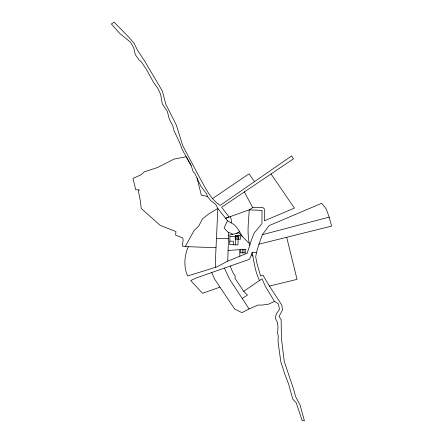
<?xml version="1.0" encoding="UTF-8"?>
<svg xmlns="http://www.w3.org/2000/svg" width="443" height="443" viewBox="0 0 443 443"><rect width="100%" height="100%" fill="white"/><g stroke="black" fill="none" stroke-linecap="round" stroke-linejoin="round"><path stroke-width="0.66" d="M258.939 244.176L331.613 226.102L328.95 216.367L326.076 208.742L321.668 203.304L269.078 225.62L262.378 234.69L258.939 244.176L256.508 252.416L252.045 252.416C254.127 261.802 255.063 271.709 259.554 280.508L243.678 291.322L234.934 278.215L235.283 276.305L232.503 271.792L230.21 266.01M188.347 246.696C184.227 255.661 183.529 266.957 187.622 275.989L216.799 266.913L227.757 261.121L228.666 232.403L227.724 231.922L224.103 228.04L227.48 220.675L217.845 208.487L215.608 204.256L210.957 200.806L207.396 196.47L206.632 193.829L200.912 186.309L194.693 173.13L193.209 171.74L191.099 165.427L186.21 156.733L174.088 159.103L157.387 167.576L144.479 171.768L140.686 175.013L132.978 178.346L135.724 189.72L139.473 189.936L138.36 190.706L140.326 200.884L141.212 208.448L160.272 225.426L175.937 231.551L175.622 235.072L182.787 237.935L183.125 240.128L182.339 246.037L185.246 246.579L216.007 247.72M233.223 244.769L233.339 241.23L229.801 241.119M235.349 244.841L235.615 236.617M236.95 239.126L237.06 235.587M238.716 239.181L238.832 235.648M242.171 252.848L242.288 249.309M243.938 252.909L244.054 249.37M227.757 261.121L247.15 253.28L249.83 245.278C246.69 233.898 248.573 221.666 249.237 209.86L252.737 207.651L262.621 207.418L264.327 208.83L264.416 220.808L294.407 208.105L270.972 173.9M256.508 252.416L255.694 256.862L257.018 263.535L260.578 275.995L262.915 275.125L269.399 286.078L281.803 305.033L282.512 309.956L279.079 316.396L281.133 319.724L281.388 338.153L284.245 361.471L293.681 389.463L295.536 396.435L300.049 405.018L304.413 420.85L302.176 420.601L296.251 402.864L292.762 399.088L288.52 383.749L285.098 374.955L280.829 361.914L278.066 341.863L278.243 335.788L277.556 333.13L278.032 327.183L277.407 322.404L275.325 318.124L276.266 314.004L279.522 309.292L278.276 303.732L274.477 301.423L265.518 286.621L262.04 278.785L259.554 280.508M249.83 245.278L251.474 239.835L254.26 232.885L261.968 223.604L262.012 210.408L249.237 209.86L225.758 218.216L229.07 217.031L221.616 207.241L293.471 158.849L291.594 155.942L220.16 205.414C210.037 198.824 205.065 187.046 199.256 176.907L182.693 145.631L176.375 125.147L165.859 104.349L162.337 90.987L144.822 61.355L137.037 49.35L134.212 43.442L129.638 38.07L114.078 22.15L111.387 23.988L119.787 33.485L130.43 42.135L133.642 47.611L135.309 54.672L139.08 59.982L141.323 61.887L146.079 68.859L153.494 82.282L158.09 88.777L160.671 94.52L162.265 103.856L167.332 111.409L169.315 119.189L172.814 125.768L173.767 130.12L179.88 143.161L182.339 149.85L191.099 165.427M252.117 252.665L250.616 257.062L249.304 259.365L196.626 277.822L190.695 280.535L202.545 293.277L219.972 287.153L234.646 308.998L241.911 312.658L249.071 308.932L257.881 305.072L262.206 305.061L268.602 304.142L274.477 301.423M242.271 236.424C239.187 231.423 236.789 225.326 231.019 222.846L231.672 221.616L230.449 216.544M185.246 246.579L194.134 230.421L198.763 225.98L202.562 218.715L209.473 213.404L217.845 208.487L215.392 261.497L215.702 267.262M212.513 198.614L249.044 173.822L254.465 181.652M242.327 298.366L247.476 295.077L243.678 291.322M236.656 233.323L239.486 231.75M262.378 234.69L329.155 217.125M228.571 235.316L238.699 232.819L249.01 243.224M269.399 286.078L297.037 279.367L286.687 237.271M228.084 250.461L239.663 249.642L239.873 256.226M216.428 238.445L228.461 238.733M207.396 196.47L201.305 195.092L197.013 178.042M228.666 232.403L232.929 234.242M227.48 220.675L231.019 222.846M251.408 254.736L253.147 256.115M219.972 287.153L214.827 279.4L211.76 272.689M249.071 308.932L229.635 279.289L224.402 268.032M244.276 191.753L252.737 207.651M229.95 236.435L229.684 244.658L237.957 244.924L238.223 236.7L229.95 236.435M235.294 235.532L235.178 239.07L240.488 239.242L240.599 235.704L235.294 235.532M240.516 249.254L240.405 252.792L245.71 252.964L245.826 249.426L240.516 249.254"/></g></svg>
